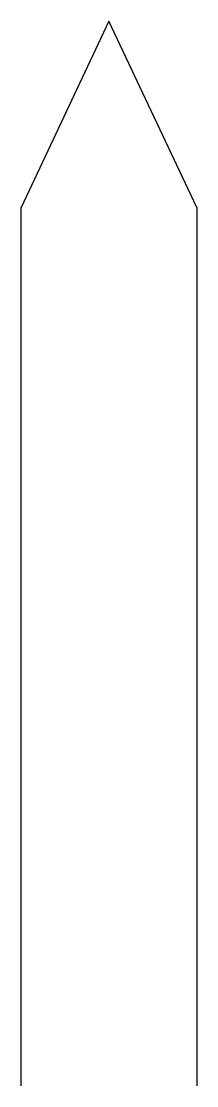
# Model space of a CAD drawing. Header units: millimetres. Extents: x 3011.2 to 3017.2, y 2213 to 2249.4.
import ezdxf

# ---------------------------------------------------------------- set-up
doc = ezdxf.new("R2010")
doc.units = ezdxf.units.MM
doc.layers.get('0').update_dxf_attribs({"color": 5, "lineweight": 25})

msp = doc.modelspace()

# ---------------------------------------------------------------- linework, layer by layer
for p, q in [((3014.184, 2249.384), (3011.184, 2243.017)), ((3017.184, 2243.017), (3014.184, 2249.384))]:
    msp.add_line(p, q)
for points in [[(3011.184, 2213.017), (3011.184, 2243.017)], [(3017.184, 2243.017), (3017.184, 2213.017)]]:
    msp.add_lwpolyline(points)

doc.saveas('drawing.dxf')
